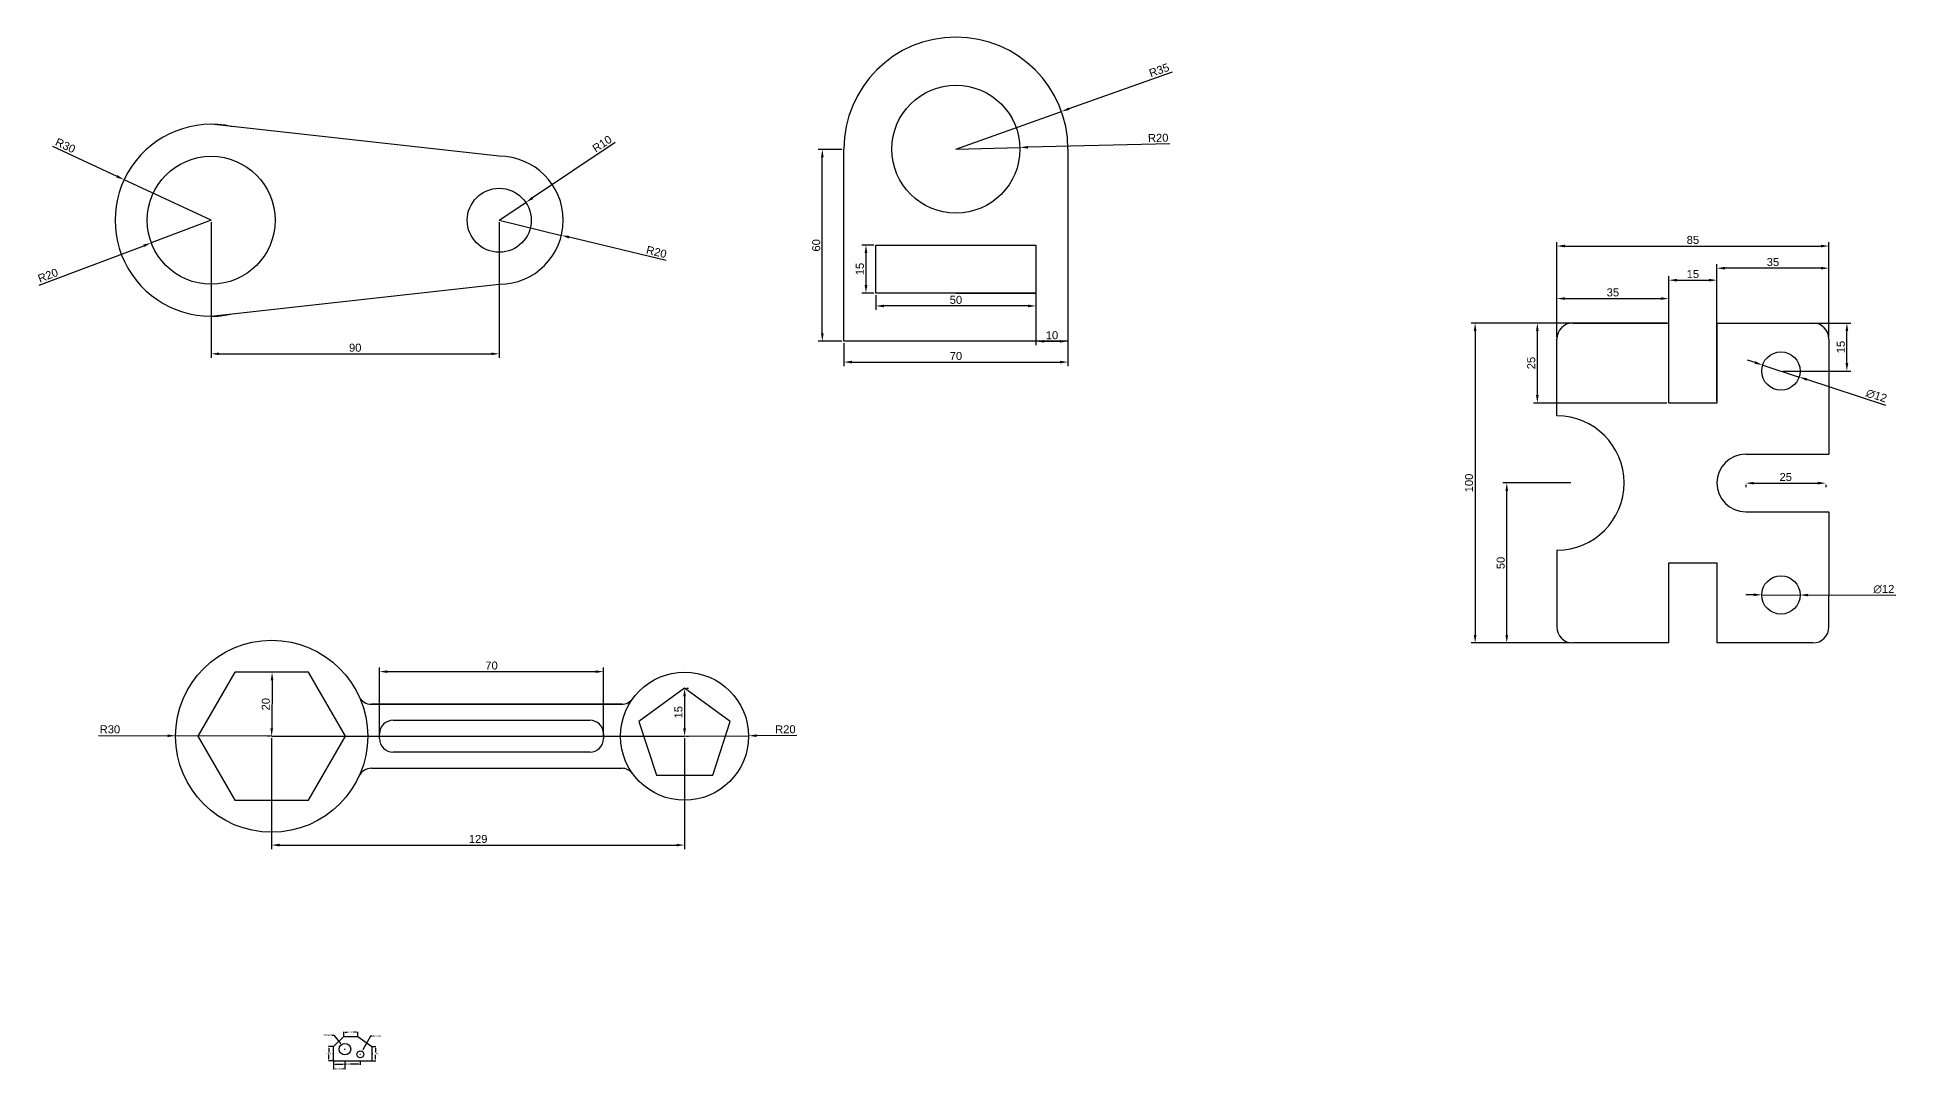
# Model space of a CAD drawing. Header units: millimetres. Extents: x 75 to 1605, y 28 to 751.
# Drawn here: x 75 to 656, y 28 to 351 of the extents above; entities that cross this region are included whole.
import ezdxf

# ---------------------------------------------------------------- set-up
doc = ezdxf.new("R2010")
doc.units = ezdxf.units.MM
doc.layers.get('0').update_dxf_attribs({"true_color": 0xc2ced6})
doc.styles.get("Standard").update_dxf_attribs({"font": 'arial.ttf'})
doc.dimstyles.new('ISO-25', dxfattribs={"dimtxt": 2.5, "dimasz": 2.5, "dimexe": 1.25, "dimexo": 0.625, "dimtad": 1, "dimtxsty": 'Standard', "dimcen": 2.5, "dimadec": 0, "dimazin": 0, "dimtfac": 1, "dimtmove": 0, "dimatfit": 3, "dimfxl": 1, "dimarcsym": 0})
doc.dimstyles.get("Standard").update_dxf_attribs({"dimtxt": 0.18, "dimasz": 0.18, "dimexe": 0.18, "dimexo": 0.0625, "dimgap": 0.09, "dimtad": 0, "dimtih": 1, "dimtoh": 1, "dimdec": 4, "dimzin": 0, "dimdsep": 46, "dimtxsty": 'Standard', "dimcen": 0.09, "dimadec": 0, "dimazin": 0, "dimtfac": 1, "dimtdec": 4, "dimtofl": 0, "dimtmove": 0, "dimatfit": 3, "dimfxl": 1, "dimtolj": 1, "dimtzin": 0, "dimarcsym": 0})

# ---------------------------------------------------------------- blocks, each defined once
blk = doc.blocks.new('*D13')
at = {"color": 0, "lineweight": -2, "transparency": 16777216}
for p, q in [((129.7, 293.34), (129.7, 250.97)), ((219.7, 293.34), (219.7, 250.97)), ((132.2, 252.22), (217.2, 252.22))]:
    blk.add_line(p, q, dxfattribs=at)
at = {"color": 0, "transparency": 16777216}
for points in [[(132.2, 252.63), (132.2, 251.8), (129.7, 252.22)], [(217.2, 252.63), (217.2, 251.8), (219.7, 252.22)]]:
    blk.add_solid(points, dxfattribs=at)
at = {"layer": 'Defpoints', "color": 0, "transparency": 16777216}
for p in [(129.7, 293.96), (219.7, 293.96), (219.7, 252.22)]:
    blk.add_point(p, dxfattribs=at)
at = {"color": 0, "transparency": 16777216, "insert": (174.7, 254.12), "char_height": 2.5, "attachment_point": 5}
blk.add_mtext('90', dxfattribs=at)
blk = doc.blocks.new('*D14')
at = {"color": 0, "lineweight": -2, "transparency": 16777216}
for p, q in [((80.09, 317.12), (100.25, 307.71)), ((129.7, 293.96), (102.51, 306.65))]:
    blk.add_line(p, q, dxfattribs=at)
at = {"color": 0, "transparency": 16777216}
blk.add_solid([(100.43, 308.09), (100.07, 307.33), (102.51, 306.65)], dxfattribs=at)
at = {"layer": 'Defpoints', "color": 0, "transparency": 16777216}
for p in [(102.51, 306.65), (129.7, 293.96)]:
    blk.add_point(p, dxfattribs=at)
at = {"color": 0, "transparency": 16777216, "insert": (84.17, 317.32), "char_height": 2.5, "attachment_point": 5, "rotation": 334.97541}
blk.add_mtext('R30', dxfattribs=at)
blk = doc.blocks.new('*D15')
at = {"color": 0, "lineweight": -2, "transparency": 16777216}
for p, q in [((129.7, 293.96), (110.99, 286.89)), ((76.01, 273.68), (108.65, 286.01))]:
    blk.add_line(p, q, dxfattribs=at)
at = {"color": 0, "transparency": 16777216}
blk.add_solid([(108.5, 286.4), (108.8, 285.62), (110.99, 286.89)], dxfattribs=at)
at = {"layer": 'Defpoints', "color": 0, "transparency": 16777216}
for p in [(129.7, 293.96), (110.99, 286.89)]:
    blk.add_point(p, dxfattribs=at)
at = {"color": 0, "transparency": 16777216, "insert": (78.71, 276.73), "char_height": 2.5, "attachment_point": 5, "rotation": 20.69533}
blk.add_mtext('R20', dxfattribs=at)
blk = doc.blocks.new('*D16')
at = {"color": 0, "lineweight": -2, "transparency": 16777216}
for p, q in [((255.9, 318.29), (230.07, 300.94)), ((219.7, 293.96), (228, 299.54))]:
    blk.add_line(p, q, dxfattribs=at)
at = {"color": 0, "transparency": 16777216}
blk.add_solid([(229.84, 301.28), (230.3, 300.59), (228, 299.54)], dxfattribs=at)
at = {"layer": 'Defpoints', "color": 0, "transparency": 16777216}
for p in [(228, 299.54), (219.7, 293.96)]:
    blk.add_point(p, dxfattribs=at)
at = {"color": 0, "transparency": 16777216, "insert": (251.84, 317.86), "char_height": 2.5, "attachment_point": 5, "rotation": 33.90662}
blk.add_mtext('R10', dxfattribs=at)
blk = doc.blocks.new('*D17')
at = {"color": 0, "lineweight": -2, "transparency": 16777216}
for p, q in [((219.7, 293.96), (239.14, 289.26)), ((271.87, 281.35), (241.57, 288.68))]:
    blk.add_line(p, q, dxfattribs=at)
at = {"color": 0, "transparency": 16777216}
blk.add_solid([(241.67, 289.08), (241.47, 288.27), (239.14, 289.26)], dxfattribs=at)
at = {"layer": 'Defpoints', "color": 0, "transparency": 16777216}
for p in [(219.7, 293.96), (239.14, 289.26)]:
    blk.add_point(p, dxfattribs=at)
at = {"color": 0, "transparency": 16777216, "insert": (268.81, 284.05), "char_height": 2.5, "attachment_point": 5, "rotation": 346.41504}
blk.add_mtext('R20', dxfattribs=at)
blk = doc.blocks.new('*D18')
at = {"color": 0, "lineweight": -2, "transparency": 16777216}
for p, q in [((326.75, 316.13), (319.39, 316.13)), ((320.64, 258.63), (320.64, 313.63)), ((326.75, 256.13), (319.39, 256.13))]:
    blk.add_line(p, q, dxfattribs=at)
at = {"color": 0, "transparency": 16777216}
for points in [[(320.23, 313.63), (321.06, 313.63), (320.64, 316.13)], [(320.23, 258.63), (321.06, 258.63), (320.64, 256.13)]]:
    blk.add_solid(points, dxfattribs=at)
at = {"layer": 'Defpoints', "color": 0, "transparency": 16777216}
for p in [(320.64, 316.13), (327.38, 316.13), (327.38, 256.13)]:
    blk.add_point(p, dxfattribs=at)
at = {"color": 0, "transparency": 16777216, "insert": (318.74, 286.13), "char_height": 2.5, "attachment_point": 5, "rotation": 90}
blk.add_mtext('60', dxfattribs=at)
blk = doc.blocks.new('*D19')
at = {"color": 0, "lineweight": -2, "transparency": 16777216}
for p, q in [((327.38, 255.51), (327.38, 248.38)), ((397.38, 255.51), (397.38, 248.38)), ((329.88, 249.63), (394.88, 249.63))]:
    blk.add_line(p, q, dxfattribs=at)
at = {"color": 0, "transparency": 16777216}
for points in [[(329.88, 250.05), (329.88, 249.22), (327.38, 249.63)], [(394.88, 250.05), (394.88, 249.22), (397.38, 249.63)]]:
    blk.add_solid(points, dxfattribs=at)
at = {"layer": 'Defpoints', "color": 0, "transparency": 16777216}
for p in [(327.38, 256.13), (397.38, 256.13), (397.38, 249.63)]:
    blk.add_point(p, dxfattribs=at)
at = {"color": 0, "transparency": 16777216, "insert": (362.38, 251.53), "char_height": 2.5, "attachment_point": 5}
blk.add_mtext('70', dxfattribs=at)
blk = doc.blocks.new('*D20')
at = {"color": 0, "lineweight": -2, "transparency": 16777216}
for p, q in [((336.75, 286.22), (333.02, 286.22)), ((334.27, 283.72), (334.27, 273.72)), ((336.75, 271.22), (333.02, 271.22))]:
    blk.add_line(p, q, dxfattribs=at)
at = {"color": 0, "transparency": 16777216}
for points in [[(333.85, 283.72), (334.69, 283.72), (334.27, 286.22)], [(333.85, 273.72), (334.69, 273.72), (334.27, 271.22)]]:
    blk.add_solid(points, dxfattribs=at)
at = {"layer": 'Defpoints', "color": 0, "transparency": 16777216}
for p in [(337.38, 286.22), (334.27, 271.22), (337.38, 271.22)]:
    blk.add_point(p, dxfattribs=at)
at = {"color": 0, "transparency": 16777216, "insert": (332.37, 278.72), "char_height": 2.5, "attachment_point": 5, "rotation": 90}
blk.add_mtext('15', dxfattribs=at)
blk = doc.blocks.new('*D21')
at = {"color": 0, "lineweight": -2, "transparency": 16777216}
for p, q in [((337.38, 270.59), (337.38, 265.93)), ((384.88, 267.18), (339.88, 267.18)), ((387.38, 270.59), (387.38, 265.93))]:
    blk.add_line(p, q, dxfattribs=at)
at = {"color": 0, "transparency": 16777216}
for points in [[(339.88, 267.6), (339.88, 266.76), (337.38, 267.18)], [(384.88, 267.6), (384.88, 266.76), (387.38, 267.18)]]:
    blk.add_solid(points, dxfattribs=at)
at = {"layer": 'Defpoints', "color": 0, "transparency": 16777216}
for p in [(337.38, 271.22), (337.38, 267.18), (387.38, 271.22)]:
    blk.add_point(p, dxfattribs=at)
at = {"color": 0, "transparency": 16777216, "insert": (362.38, 269.08), "char_height": 2.5, "attachment_point": 5}
blk.add_mtext('50', dxfattribs=at)
blk = doc.blocks.new('*D22')
at = {"color": 0, "lineweight": -2, "transparency": 16777216}
for p, q in [((387.38, 285.59), (387.38, 254.88)), ((397.38, 285.59), (397.38, 254.88)), ((389.88, 256.13), (394.88, 256.13))]:
    blk.add_line(p, q, dxfattribs=at)
at = {"color": 0, "transparency": 16777216}
for points in [[(389.88, 256.55), (389.88, 255.72), (387.38, 256.13)], [(394.88, 256.55), (394.88, 255.72), (397.38, 256.13)]]:
    blk.add_solid(points, dxfattribs=at)
at = {"layer": 'Defpoints', "color": 0, "transparency": 16777216}
for p in [(387.38, 286.22), (397.38, 286.22), (397.38, 256.13)]:
    blk.add_point(p, dxfattribs=at)
at = {"color": 0, "transparency": 16777216, "insert": (392.38, 258.03), "char_height": 2.5, "attachment_point": 5}
blk.add_mtext('10', dxfattribs=at)
blk = doc.blocks.new('*D23')
at = {"color": 0, "lineweight": -2, "transparency": 16777216}
for p, q in [((362.38, 316.22), (382.37, 316.72)), ((429.22, 317.91), (384.87, 316.79))]:
    blk.add_line(p, q, dxfattribs=at)
at = {"color": 0, "transparency": 16777216}
blk.add_solid([(384.86, 317.2), (384.88, 316.37), (382.37, 316.72)], dxfattribs=at)
at = {"layer": 'Defpoints', "color": 0, "transparency": 16777216}
for p in [(362.38, 316.22), (382.37, 316.72)]:
    blk.add_point(p, dxfattribs=at)
at = {"color": 0, "transparency": 16777216, "insert": (425.56, 319.72), "char_height": 2.5, "attachment_point": 5, "rotation": 1.44723}
blk.add_mtext('R20', dxfattribs=at)
blk = doc.blocks.new('*D24')
at = {"color": 0, "lineweight": -2, "transparency": 16777216}
for p, q in [((429.91, 340.32), (397.7, 328.82)), ((362.38, 316.22), (395.34, 327.98))]:
    blk.add_line(p, q, dxfattribs=at)
at = {"color": 0, "transparency": 16777216}
blk.add_solid([(397.56, 329.21), (397.84, 328.43), (395.34, 327.98)], dxfattribs=at)
at = {"layer": 'Defpoints', "color": 0, "transparency": 16777216}
for p in [(395.34, 327.98), (362.38, 316.22)]:
    blk.add_point(p, dxfattribs=at)
at = {"color": 0, "transparency": 16777216, "insert": (425.86, 340.89), "char_height": 2.5, "attachment_point": 5, "rotation": 19.6403}
blk.add_mtext('R35', dxfattribs=at)
blk = doc.blocks.new('*D63')
at = {"color": 0, "lineweight": -2, "transparency": 16777216}
for p, q in [((148.6, 132.04), (148.6, 97.39)), ((277.6, 132.04), (277.6, 97.39)), ((151.1, 98.64), (275.1, 98.64))]:
    blk.add_line(p, q, dxfattribs=at)
at = {"color": 0, "transparency": 16777216}
for points in [[(151.1, 99.06), (151.1, 98.22), (148.6, 98.64)], [(275.1, 99.06), (275.1, 98.22), (277.6, 98.64)]]:
    blk.add_solid(points, dxfattribs=at)
at = {"layer": 'Defpoints', "color": 0, "transparency": 16777216}
for p in [(148.6, 132.66), (277.6, 132.66), (277.6, 98.64)]:
    blk.add_point(p, dxfattribs=at)
at = {"color": 0, "transparency": 16777216, "insert": (213.1, 100.54), "char_height": 2.5, "attachment_point": 5}
blk.add_mtext('129', dxfattribs=at)
blk = doc.blocks.new('*D64')
at = {"color": 0, "lineweight": -2, "transparency": 16777216}
for p, q in [((278.22, 147.66), (278.85, 147.66)), ((277.6, 145.16), (277.6, 135.16)), ((278.22, 132.66), (278.85, 132.66))]:
    blk.add_line(p, q, dxfattribs=at)
at = {"color": 0, "transparency": 16777216}
for points in [[(277.18, 145.16), (278.02, 145.16), (277.6, 147.66)], [(277.18, 135.16), (278.02, 135.16), (277.6, 132.66)]]:
    blk.add_solid(points, dxfattribs=at)
at = {"layer": 'Defpoints', "color": 0, "transparency": 16777216}
for p in [(277.6, 147.66), (277.6, 132.66), (277.6, 132.66)]:
    blk.add_point(p, dxfattribs=at)
at = {"color": 0, "transparency": 16777216, "insert": (275.7, 140.16), "char_height": 2.5, "attachment_point": 5, "rotation": 90}
blk.add_mtext('15', dxfattribs=at)
blk = doc.blocks.new('*D65')
at = {"color": 0, "lineweight": -2, "transparency": 16777216}
for p, q in [((182.29, 133.29), (182.29, 154.11)), ((184.79, 152.86), (249.79, 152.86)), ((252.29, 133.29), (252.29, 154.11))]:
    blk.add_line(p, q, dxfattribs=at)
at = {"color": 0, "transparency": 16777216}
for points in [[(184.79, 153.28), (184.79, 152.44), (182.29, 152.86)], [(249.79, 153.28), (249.79, 152.44), (252.29, 152.86)]]:
    blk.add_solid(points, dxfattribs=at)
at = {"layer": 'Defpoints', "color": 0, "transparency": 16777216}
for p in [(252.29, 152.86), (182.29, 132.66), (252.29, 132.66)]:
    blk.add_point(p, dxfattribs=at)
at = {"color": 0, "transparency": 16777216, "insert": (217.29, 154.76), "char_height": 2.5, "attachment_point": 5}
blk.add_mtext('70', dxfattribs=at)
blk = doc.blocks.new('*D66')
at = {"color": 0, "lineweight": -2, "transparency": 16777216}
for p, q in [((148.11, 152.67), (147.48, 152.67)), ((148.72, 150.16), (148.62, 135.16)), ((147.97, 132.67), (147.35, 132.67))]:
    blk.add_line(p, q, dxfattribs=at)
at = {"color": 0, "transparency": 16777216}
for points in [[(148.3, 150.17), (149.13, 150.16), (148.73, 152.66)], [(148.2, 135.17), (149.03, 135.16), (148.6, 132.66)]]:
    blk.add_solid(points, dxfattribs=at)
at = {"layer": 'Defpoints', "color": 0, "transparency": 16777216}
for p in [(148.73, 152.66), (148.6, 132.66), (148.6, 132.66)]:
    blk.add_point(p, dxfattribs=at)
at = {"color": 0, "transparency": 16777216, "insert": (146.77, 142.68), "char_height": 2.5, "attachment_point": 5, "rotation": 89.61446}
blk.add_mtext('20', dxfattribs=at)
blk = doc.blocks.new('*D67')
at = {"color": 0, "lineweight": -2, "transparency": 16777216}
for p, q in [((94.47, 132.93), (116.1, 132.83)), ((148.6, 132.66), (118.6, 132.81))]:
    blk.add_line(p, q, dxfattribs=at)
at = {"color": 0, "transparency": 16777216}
blk.add_solid([(116.1, 133.24), (116.1, 132.41), (118.6, 132.81)], dxfattribs=at)
at = {"layer": 'Defpoints', "color": 0, "transparency": 16777216}
for p in [(118.6, 132.81), (148.6, 132.66)]:
    blk.add_point(p, dxfattribs=at)
at = {"color": 0, "transparency": 16777216, "insert": (98.08, 134.82), "char_height": 2.5, "attachment_point": 5, "rotation": 359.71402}
blk.add_mtext('R30', dxfattribs=at)
blk = doc.blocks.new('*D68')
at = {"color": 0, "lineweight": -2, "transparency": 16777216}
for p, q in [((277.6, 132.66), (297.6, 132.82)), ((312.72, 132.94), (300.1, 132.84))]:
    blk.add_line(p, q, dxfattribs=at)
at = {"color": 0, "transparency": 16777216}
blk.add_solid([(300.1, 133.26), (300.1, 132.43), (297.6, 132.82)], dxfattribs=at)
at = {"layer": 'Defpoints', "color": 0, "transparency": 16777216}
for p in [(277.6, 132.66), (297.6, 132.82)]:
    blk.add_point(p, dxfattribs=at)
at = {"color": 0, "transparency": 16777216, "insert": (309.09, 134.82), "char_height": 2.5, "attachment_point": 5, "rotation": 0.45859}
blk.add_mtext('R20', dxfattribs=at)
blk = doc.blocks.new('*D76')
at = {"color": 0, "lineweight": -2, "transparency": 16777216}
for p, q in [((167.84, 35.63), (166.31, 35.63)), ((166.49, 35.13), (166.49, 33.77)), ((167.84, 31.23), (166.31, 31.23)), ((166.49, 31.73), (166.49, 33.08))]:
    blk.add_line(p, q, dxfattribs=at)
at = {"color": 0, "transparency": 16777216}
for points in [[(166.4, 35.13), (166.57, 35.13), (166.49, 35.63)], [(166.4, 31.73), (166.57, 31.73), (166.49, 31.23)]]:
    blk.add_solid(points, dxfattribs=at)
at = {"layer": 'Defpoints', "color": 0, "transparency": 16777216}
for p in [(167.9, 35.63), (166.49, 31.23), (167.9, 31.23)]:
    blk.add_point(p, dxfattribs=at)
at = {"color": 0, "transparency": 16777216, "insert": (166.49, 33.43), "char_height": 0.5, "attachment_point": 5}
blk.add_mtext('\\A1;4.4000', dxfattribs=at)
blk = doc.blocks.new('*D77')
at = {"color": 0, "lineweight": -2, "transparency": 16777216}
for p, q in [((171.1, 38.89), (171.1, 40.3)), ((171.6, 40.12), (172.17, 40.12)), ((175, 40.12), (174.44, 40.12)), ((175.5, 38.89), (175.5, 40.3))]:
    blk.add_line(p, q, dxfattribs=at)
at = {"color": 0, "transparency": 16777216}
for points in [[(171.6, 40.2), (171.6, 40.03), (171.1, 40.12)], [(175, 40.2), (175, 40.03), (175.5, 40.12)]]:
    blk.add_solid(points, dxfattribs=at)
at = {"layer": 'Defpoints', "color": 0, "transparency": 16777216}
for p in [(171.1, 38.83), (175.5, 40.12), (175.5, 38.83)]:
    blk.add_point(p, dxfattribs=at)
at = {"color": 0, "transparency": 16777216, "insert": (173.3, 40.12), "char_height": 0.5, "attachment_point": 5}
blk.add_mtext('\\A1;4.4000', dxfattribs=at)
blk = doc.blocks.new('*D78')
at = {"color": 0, "lineweight": -2, "transparency": 16777216}
for p, q in [((167.9, 31.16), (167.9, 28.52)), ((171.5, 31.16), (171.5, 28.52)), ((168.4, 28.7), (168.58, 28.7)), ((171, 28.7), (170.83, 28.7))]:
    blk.add_line(p, q, dxfattribs=at)
at = {"color": 0, "transparency": 16777216}
for points in [[(168.4, 28.79), (168.4, 28.62), (167.9, 28.7)], [(171, 28.79), (171, 28.62), (171.5, 28.7)]]:
    blk.add_solid(points, dxfattribs=at)
at = {"layer": 'Defpoints', "color": 0, "transparency": 16777216}
for p in [(167.9, 31.23), (171.5, 31.23), (171.5, 28.7)]:
    blk.add_point(p, dxfattribs=at)
at = {"color": 0, "transparency": 16777216, "insert": (169.7, 28.7), "char_height": 0.5, "attachment_point": 5}
blk.add_mtext('\\A1;3.6000', dxfattribs=at)
blk = doc.blocks.new('*D79')
at = {"color": 0, "lineweight": -2, "transparency": 16777216}
for p, q in [((167.9, 31.16), (167.9, 29.98)), ((168.4, 30.16), (170.98, 30.16)), ((175.8, 30.16), (173.23, 30.16)), ((176.3, 31.16), (176.3, 29.98))]:
    blk.add_line(p, q, dxfattribs=at)
at = {"color": 0, "transparency": 16777216}
for points in [[(168.4, 30.24), (168.4, 30.07), (167.9, 30.16)], [(175.8, 30.24), (175.8, 30.07), (176.3, 30.16)]]:
    blk.add_solid(points, dxfattribs=at)
at = {"layer": 'Defpoints', "color": 0, "transparency": 16777216}
for p in [(167.9, 31.23), (176.3, 31.23), (176.3, 30.16)]:
    blk.add_point(p, dxfattribs=at)
at = {"color": 0, "transparency": 16777216, "insert": (172.1, 30.16), "char_height": 0.5, "attachment_point": 5}
blk.add_mtext('\\A1;8.4000', dxfattribs=at)
blk = doc.blocks.new('*D80')
at = {"color": 0, "lineweight": -2, "transparency": 16777216}
for p, q in [((179.97, 35.63), (181.19, 35.63)), ((181.01, 35.13), (181.01, 33.77)), ((179.97, 31.23), (181.19, 31.23)), ((181.01, 31.73), (181.01, 33.08))]:
    blk.add_line(p, q, dxfattribs=at)
at = {"color": 0, "transparency": 16777216}
for points in [[(180.93, 35.13), (181.09, 35.13), (181.01, 35.63)], [(180.93, 31.73), (181.09, 31.73), (181.01, 31.23)]]:
    blk.add_solid(points, dxfattribs=at)
at = {"layer": 'Defpoints', "color": 0, "transparency": 16777216}
for p in [(179.9, 35.63), (179.9, 31.23), (181.01, 31.23)]:
    blk.add_point(p, dxfattribs=at)
at = {"color": 0, "transparency": 16777216, "insert": (181.01, 33.43), "char_height": 0.5, "attachment_point": 5}
blk.add_mtext('\\A1;4.4000', dxfattribs=at)
blk = doc.blocks.new('*D81')
at = {"color": 0, "lineweight": -2, "transparency": 16777216}
for p, q in [((167.54, 39.2), (168.04, 39.2)), ((168.04, 39.2), (170.08, 36.63)), ((171.5, 34.74), (171.5, 34.92)), ((171.41, 34.83), (171.59, 34.83))]:
    blk.add_line(p, q, dxfattribs=at)
at = {"color": 0, "transparency": 16777216}
blk.add_solid([(170.14, 36.68), (170.01, 36.58), (170.39, 36.24)], dxfattribs=at)
at = {"layer": 'Defpoints', "color": 0, "transparency": 16777216}
for p in [(170.39, 36.24), (172.62, 33.42)]:
    blk.add_point(p, dxfattribs=at)
at = {"color": 0, "transparency": 16777216, "insert": (166.14, 39.2), "char_height": 0.5, "attachment_point": 5}
blk.add_mtext('\\A1;∅3.6000', dxfattribs=at)
blk = doc.blocks.new('*D82')
at = {"color": 0, "lineweight": -2, "transparency": 16777216}
for p, q in [((179.52, 38.92), (177.07, 34.58)), ((180.02, 38.92), (179.52, 38.92)), ((176.21, 33.23), (176.39, 33.23)), ((176.3, 33.14), (176.3, 33.32))]:
    blk.add_line(p, q, dxfattribs=at)
at = {"color": 0, "transparency": 16777216}
blk.add_solid([(177, 34.62), (177.14, 34.53), (176.82, 34.14)], dxfattribs=at)
at = {"layer": 'Defpoints', "color": 0, "transparency": 16777216}
for p in [(175.79, 32.31), (176.82, 34.14)]:
    blk.add_point(p, dxfattribs=at)
at = {"color": 0, "transparency": 16777216, "insert": (181.42, 38.92), "char_height": 0.5, "attachment_point": 5}
blk.add_mtext('\\A1;∅2.1000', dxfattribs=at)
blk = doc.blocks.new('*D94')
at = {"color": 0, "lineweight": -2, "transparency": 16777216}
for p, q in [((584.49, 261.84), (542.77, 261.84)), ((544.02, 239.34), (544.02, 259.34)), ((584.49, 236.84), (542.77, 236.84))]:
    blk.add_line(p, q, dxfattribs=at)
at = {"color": 0, "transparency": 16777216}
for points in [[(543.6, 259.34), (544.44, 259.34), (544.02, 261.84)], [(543.6, 239.34), (544.44, 239.34), (544.02, 236.84)]]:
    blk.add_solid(points, dxfattribs=at)
at = {"layer": 'Defpoints', "color": 0, "transparency": 16777216}
for p in [(544.02, 261.84), (585.12, 261.84), (585.12, 236.84)]:
    blk.add_point(p, dxfattribs=at)
at = {"color": 0, "transparency": 16777216, "insert": (542.12, 249.34), "char_height": 2.5, "attachment_point": 5, "rotation": 90}
blk.add_mtext('25', dxfattribs=at)
blk = doc.blocks.new('*D95')
at = {"color": 0, "lineweight": -2, "transparency": 16777216}
for p, q in [((550.12, 257.46), (550.12, 270.74)), ((552.62, 269.49), (582.62, 269.49)), ((585.12, 257.46), (585.12, 270.74))]:
    blk.add_line(p, q, dxfattribs=at)
at = {"color": 0, "transparency": 16777216}
for points in [[(552.62, 269.91), (552.62, 269.08), (550.12, 269.49)], [(582.62, 269.91), (582.62, 269.08), (585.12, 269.49)]]:
    blk.add_solid(points, dxfattribs=at)
at = {"layer": 'Defpoints', "color": 0, "transparency": 16777216}
for p in [(585.12, 269.49), (550.12, 256.84), (585.12, 256.84)]:
    blk.add_point(p, dxfattribs=at)
at = {"color": 0, "transparency": 16777216, "insert": (567.62, 271.4), "char_height": 2.5, "attachment_point": 5}
blk.add_mtext('35', dxfattribs=at)
blk = doc.blocks.new('*D96')
at = {"color": 0, "lineweight": -2, "transparency": 16777216}
for p, q in [((585.12, 237.46), (585.12, 276.49)), ((587.62, 275.24), (597.62, 275.24)), ((600.12, 237.46), (600.12, 276.49))]:
    blk.add_line(p, q, dxfattribs=at)
at = {"color": 0, "transparency": 16777216}
for points in [[(587.62, 275.66), (587.62, 274.82), (585.12, 275.24)], [(597.62, 275.66), (597.62, 274.82), (600.12, 275.24)]]:
    blk.add_solid(points, dxfattribs=at)
at = {"layer": 'Defpoints', "color": 0, "transparency": 16777216}
for p in [(600.12, 275.24), (585.12, 236.84), (600.12, 236.84)]:
    blk.add_point(p, dxfattribs=at)
at = {"color": 0, "transparency": 16777216, "insert": (592.62, 277.14), "char_height": 2.5, "attachment_point": 5}
blk.add_mtext('15', dxfattribs=at)
blk = doc.blocks.new('*D97')
at = {"color": 0, "lineweight": -2, "transparency": 16777216}
for p, q in [((600.12, 257.46), (600.12, 280.24)), ((632.62, 278.99), (602.62, 278.99)), ((635.12, 257.46), (635.12, 280.24))]:
    blk.add_line(p, q, dxfattribs=at)
at = {"color": 0, "transparency": 16777216}
for points in [[(602.62, 279.41), (602.62, 278.57), (600.12, 278.99)], [(632.62, 279.41), (632.62, 278.57), (635.12, 278.99)]]:
    blk.add_solid(points, dxfattribs=at)
at = {"layer": 'Defpoints', "color": 0, "transparency": 16777216}
for p in [(600.12, 278.99), (600.12, 256.84), (635.12, 256.84)]:
    blk.add_point(p, dxfattribs=at)
at = {"color": 0, "transparency": 16777216, "insert": (617.62, 280.89), "char_height": 2.5, "attachment_point": 5}
blk.add_mtext('35', dxfattribs=at)
blk = doc.blocks.new('*D98')
at = {"color": 0, "lineweight": -2, "transparency": 16777216}
for p, q in [((620.74, 261.84), (641.98, 261.84)), ((640.73, 249.34), (640.73, 259.34)), ((620.74, 246.84), (641.98, 246.84))]:
    blk.add_line(p, q, dxfattribs=at)
at = {"color": 0, "transparency": 16777216}
for points in [[(640.31, 259.34), (641.15, 259.34), (640.73, 261.84)], [(640.31, 249.34), (641.15, 249.34), (640.73, 246.84)]]:
    blk.add_solid(points, dxfattribs=at)
at = {"layer": 'Defpoints', "color": 0, "transparency": 16777216}
for p in [(620.12, 261.84), (640.73, 261.84), (620.12, 246.84)]:
    blk.add_point(p, dxfattribs=at)
at = {"color": 0, "transparency": 16777216, "insert": (638.83, 254.34), "char_height": 2.5, "attachment_point": 5, "rotation": 90}
blk.add_mtext('15', dxfattribs=at)
blk = doc.blocks.new('*D99')
at = {"color": 0, "lineweight": -2, "transparency": 16777216}
for p, q in [((550.12, 257.46), (550.12, 287.16)), ((552.62, 285.91), (632.62, 285.91)), ((635.12, 257.46), (635.12, 287.16))]:
    blk.add_line(p, q, dxfattribs=at)
at = {"color": 0, "transparency": 16777216}
for points in [[(552.62, 286.33), (552.62, 285.49), (550.12, 285.91)], [(632.62, 286.33), (632.62, 285.49), (635.12, 285.91)]]:
    blk.add_solid(points, dxfattribs=at)
at = {"layer": 'Defpoints', "color": 0, "transparency": 16777216}
for p in [(635.12, 285.91), (550.12, 256.84), (635.12, 256.84)]:
    blk.add_point(p, dxfattribs=at)
at = {"color": 0, "transparency": 16777216, "insert": (592.62, 287.81), "char_height": 2.5, "attachment_point": 5}
blk.add_mtext('85', dxfattribs=at)
blk = doc.blocks.new('*D100')
at = {"color": 0, "lineweight": -2, "transparency": 16777216}
for p, q in [((609.12, 211.21), (609.12, 210.54)), ((611.62, 211.79), (631.62, 211.79)), ((634.12, 211.21), (634.12, 210.54))]:
    blk.add_line(p, q, dxfattribs=at)
at = {"color": 0, "transparency": 16777216}
for points in [[(611.62, 212.21), (611.62, 211.37), (609.12, 211.79)], [(631.62, 212.21), (631.62, 211.37), (634.12, 211.79)]]:
    blk.add_solid(points, dxfattribs=at)
at = {"layer": 'Defpoints', "color": 0, "transparency": 16777216}
for p in [(609.12, 211.84), (634.12, 211.84), (634.12, 211.79)]:
    blk.add_point(p, dxfattribs=at)
at = {"color": 0, "transparency": 16777216, "insert": (621.62, 213.69), "char_height": 2.5, "attachment_point": 5}
blk.add_mtext('25', dxfattribs=at)
blk = doc.blocks.new('*D101')
at = {"color": 0, "lineweight": -2, "transparency": 16777216}
for p, q in [((554.49, 211.84), (533.22, 211.84)), ((534.47, 164.34), (534.47, 209.34)), ((554.49, 161.84), (533.22, 161.84))]:
    blk.add_line(p, q, dxfattribs=at)
at = {"color": 0, "transparency": 16777216}
for points in [[(534.06, 209.34), (534.89, 209.34), (534.47, 211.84)], [(534.06, 164.34), (534.89, 164.34), (534.47, 161.84)]]:
    blk.add_solid(points, dxfattribs=at)
at = {"layer": 'Defpoints', "color": 0, "transparency": 16777216}
for p in [(534.47, 211.84), (555.12, 211.84), (555.12, 161.84)]:
    blk.add_point(p, dxfattribs=at)
at = {"color": 0, "transparency": 16777216, "insert": (532.57, 186.84), "char_height": 2.5, "attachment_point": 5, "rotation": 90}
blk.add_mtext('50', dxfattribs=at)
blk = doc.blocks.new('*D102')
at = {"color": 0, "lineweight": -2, "transparency": 16777216}
for p, q in [((554.49, 261.84), (523.33, 261.84)), ((524.58, 259.34), (524.58, 164.34)), ((554.49, 161.84), (523.33, 161.84))]:
    blk.add_line(p, q, dxfattribs=at)
at = {"color": 0, "transparency": 16777216}
for points in [[(524.16, 259.34), (525, 259.34), (524.58, 261.84)], [(524.16, 164.34), (525, 164.34), (524.58, 161.84)]]:
    blk.add_solid(points, dxfattribs=at)
at = {"layer": 'Defpoints', "color": 0, "transparency": 16777216}
for p in [(555.12, 261.84), (524.58, 161.84), (555.12, 161.84)]:
    blk.add_point(p, dxfattribs=at)
at = {"color": 0, "transparency": 16777216, "insert": (522.68, 211.84), "char_height": 2.5, "attachment_point": 5, "rotation": 90}
blk.add_mtext('100', dxfattribs=at)
blk = doc.blocks.new('*D103')
at = {"color": 0, "lineweight": -2, "transparency": 16777216}
for p, q in [((611.62, 176.88), (609.12, 176.89)), ((614.12, 176.87), (626.12, 176.81)), ((656.01, 176.65), (628.62, 176.79))]:
    blk.add_line(p, q, dxfattribs=at)
at = {"color": 0, "transparency": 16777216}
for points in [[(611.62, 177.3), (611.61, 176.46), (614.12, 176.87)], [(628.62, 177.21), (628.61, 176.38), (626.12, 176.81)]]:
    blk.add_solid(points, dxfattribs=at)
at = {"layer": 'Defpoints', "color": 0, "transparency": 16777216}
for p in [(614.12, 176.87), (626.12, 176.81)]:
    blk.add_point(p, dxfattribs=at)
at = {"color": 0, "transparency": 16777216, "insert": (652.26, 178.64), "char_height": 2.5, "attachment_point": 5, "rotation": 359.70215}
blk.add_mtext('∅12', dxfattribs=at)
blk = doc.blocks.new('*D104')
at = {"color": 0, "lineweight": -2, "transparency": 16777216}
for p, q in [((612.04, 249.49), (609.66, 250.26)), ((614.42, 248.71), (625.82, 244.97)), ((652.93, 236.08), (628.19, 244.19))]:
    blk.add_line(p, q, dxfattribs=at)
at = {"color": 0, "transparency": 16777216}
for points in [[(612.17, 249.88), (611.91, 249.09), (614.42, 248.71)], [(628.32, 244.59), (628.06, 243.79), (625.82, 244.97)]]:
    blk.add_solid(points, dxfattribs=at)
at = {"layer": 'Defpoints', "color": 0, "transparency": 16777216}
for p in [(614.42, 248.71), (625.82, 244.97)]:
    blk.add_point(p, dxfattribs=at)
at = {"color": 0, "transparency": 16777216, "insert": (649.97, 239.12), "char_height": 2.5, "attachment_point": 5, "rotation": 341.84813}
blk.add_mtext('∅12', dxfattribs=at)

msp = doc.modelspace()

# ---------------------------------------------------------------- linework, layer by layer
for p, q in [((219.69818, 313.96211), (129.69818, 323.96211)), ((327.37907, 256.1328), (327.37907, 316.21679)), ((397.37907, 316.21679), (397.37907, 256.1328)), ((337.37907, 271.21679), (337.37907, 286.21679)), ((337.37907, 286.21679), (387.37907, 286.21679)), ((387.37907, 286.21679), (387.37907, 271.21679)), ((129.69818, 263.96211), (219.69818, 273.96211)), ((387.37907, 271.21679), (337.37907, 271.21679)), ((362.37907, 271.21679), (343.63001, 271.21679)), ((362.37907, 271.21679), (387.37907, 271.21679)), ((555.11666, 261.83737), (585.11666, 261.83737)), ((585.11666, 236.83737), (585.11666, 261.83737)), ((600.11666, 261.83737), (630.11666, 261.83737)), ((600.11666, 261.83737), (600.11666, 236.83737)), ((397.37907, 256.1328), (327.37907, 256.1328)), ((550.11666, 232.83737), (550.11666, 256.83737)), ((635.11666, 256.83737), (635.11666, 246.83737)), ((635.11666, 246.83737), (635.11666, 220.83737)), ((600.11666, 236.83737), (585.11666, 236.83737)), ((609.11666, 220.83737), (635.11666, 220.83737)), ((609.11666, 211.83737), (609.11666, 211.83737)), ((609.11666, 202.83737), (635.11666, 202.83737)), ((635.11666, 202.83737), (635.11666, 176.83737)), ((550.11666, 190.83737), (550.11666, 166.83737)), ((585.11666, 161.83737), (585.11666, 186.83737)), ((585.11666, 186.83737), (600.11666, 186.83737)), ((600.11666, 186.83737), (600.11666, 161.83737)), ((635.11666, 166.83737), (635.11666, 176.83737)), ((585.11666, 161.83737), (555.11666, 161.83737)), ((630.11666, 161.83737), (600.11666, 161.83737)), ((257.95791, 142.66309), (179.77054, 142.66309)), ((179.77054, 142.66309), (257.95791, 142.66309)), ((186.57984, 137.66309), (247.99924, 137.66309)), ((252.28954, 132.66309), (252.28954, 137.66309)), ((148.59985, 132.66309), (277.59985, 132.66309)), ((182.28954, 131.95339), (182.28954, 133.3728)), ((182.28954, 132.66309), (252.28954, 132.66309)), ((252.28954, 133.3728), (252.28954, 131.95339)), ((179.77054, 122.66309), (257.95791, 122.66309)), ((247.99924, 127.66309), (186.57984, 127.66309)), ((171.10492, 38.82648), (167.90492, 35.62648)), ((167.90492, 31.22648), (167.90492, 35.62648)), ((171.10492, 38.82648), (175.50492, 38.82648)), ((175.50492, 38.82648), (179.90492, 35.62648)), ((179.90492, 35.62648), (179.90492, 31.22648)), ((167.90492, 31.22648), (179.90492, 31.22648)), ((167.90492, 31.22648), (171.50492, 31.22648))]:
    msp.add_line(p, q)
for points in [[(137.05284, 152.66309), (125.50584, 132.66309), (137.05284, 112.66309), (160.14686, 112.66309), (171.69386, 132.66309), (160.14686, 152.66309)], [(277.59985, 147.66309), (263.334, 137.29835), (268.78307, 120.52784), (286.41663, 120.52784), (291.8657, 137.29835)]]:
    msp.add_lwpolyline(points, close=True)
for centre, radius in [((362.37907, 316.21679), 20), ((129.69818, 293.96211), 20), ((219.69818, 293.96211), 10), ((620.11666, 246.83737), 6), ((620.11666, 176.83737), 6), ((148.59985, 132.66309), 30), ((277.59985, 132.66309), 20), ((171.50492, 34.82648), 1.8), ((176.30492, 33.22648), 1.05)]:
    msp.add_circle(centre, radius)
for centre, radius, start, end in [((362.37907, 316.21679), 35, 0, 180), ((129.69818, 293.96211), 30, 77.31961651, 282.68038349), ((219.69818, 293.96211), 20, 270, 90), ((555.11666, 256.83737), 5, 90, 180), ((630.11666, 256.83737), 5, 0, 90), ((550.11666, 211.83737), 21, 270, 90), ((609.11666, 211.83737), 9, 90, 270), ((555.11666, 166.83737), 5, 180, 270), ((630.11666, 166.83737), 5, 270, 0), ((179.77054, 146.95339), 4.2903, 204.62923513, 270), ((257.95791, 146.95339), 4.2903, 270, 323.96261325), ((186.57984, 133.3728), 4.2903, 90, 180), ((247.99924, 133.3728), 4.2903, 0, 90), ((186.57984, 131.95339), 4.2903, 180, 270), ((247.99924, 131.95339), 4.2903, 270, 0), ((179.77054, 118.3728), 4.2903, 90, 155.37076487), ((257.95791, 118.3728), 4.2903, 36.03738675, 90)]:
    msp.add_arc(centre, radius, start, end)

# ---------------------------------------------------------------- dimensions: what is measured, and where the dimension line sits
for center, mpoint, picture, middle in [((362.37907, 316.21679), (395.34281, 327.98078), '*D24', (426.50388, 339.10144)), ((129.69818, 293.96211), (102.51439, 306.65233), '*D14', (83.36374, 315.59242)), ((219.69818, 293.96211), (227.99766, 299.54052), '*D16', (252.90216, 316.27983)), ((362.37907, 316.21679), (382.37269, 316.72191), '*D23', (425.61008, 317.81427)), ((129.69818, 293.96211), (110.98872, 286.89414), '*D15', (79.38083, 274.95346)), ((219.69818, 293.96211), (239.13863, 289.26437), '*D17', (268.36448, 282.20202)), ((148.59985, 132.66309), (118.60022, 132.81284), '*D67', (98.07308, 132.91529)), ((277.59985, 132.66309), (297.59921, 132.82317), '*D68', (309.10846, 132.91529))]:
    dim = msp.add_radius_dim(center=center, mpoint=mpoint, dimstyle='ISO-25')
    dim.commit()
    dim.dimension.update_dxf_attribs({"geometry": picture, "text_midpoint": middle, "dimtype": 164})
for base, p1, p2, picture, middle in [((320.64323, 316.1328), (327.37907, 256.1328), (327.37907, 316.1328), '*D18', (318.7418, 286.1328)), ((334.26852, 271.21679), (337.37907, 286.21679), (337.37907, 271.21679), '*D20', (332.36708, 278.71679)), ((524.58059, 161.83737), (555.11666, 261.83737), (555.11666, 161.83737), '*D102', (522.67916, 211.83737)), ((544.01886, 261.83737), (585.11666, 236.83737), (585.11666, 261.83737), '*D94', (542.11742, 249.33737)), ((640.73017, 261.83737), (620.11666, 246.83737), (620.11666, 261.83737), '*D98', (638.82874, 254.33737)), ((534.4743, 211.83737), (555.11666, 161.83737), (555.11666, 211.83737), '*D101', (532.57287, 186.83737)), ((277.59985, 132.66309), (277.59985, 147.66309), (277.59985, 132.66309), '*D64', (275.69842, 140.16309))]:
    dim = msp.add_linear_dim(base=base, p1=p1, p2=p2, angle=90, dimstyle='ISO-25')
    dim.commit()
    dim.dimension.update_dxf_attribs({"geometry": picture, "text_midpoint": middle})
for base, p1, p2, picture, middle in [((219.69818, 252.21566), (129.69818, 293.96211), (219.69818, 293.96211), '*D13', (174.69818, 254.11709)), ((397.37907, 256.1328), (387.37907, 286.21679), (397.37907, 286.21679), '*D22', (392.37907, 258.03423)), ((635.11666, 285.90968), (550.11666, 256.83737), (635.11666, 256.83737), '*D99', (592.61666, 287.81111)), ((600.11666, 275.24003), (585.11666, 236.83737), (600.11666, 236.83737), '*D96', (592.61666, 277.14147)), ((600.11666, 278.99003), (635.11666, 256.83737), (600.11666, 256.83737), '*D97', (617.61666, 280.89232)), ((585.11666, 269.49483), (550.11666, 256.83737), (585.11666, 256.83737), '*D95', (567.61666, 271.39712)), ((337.37907, 267.17885), (387.37907, 271.21679), (337.37907, 271.21679), '*D21', (362.37907, 269.08028)), ((397.37907, 249.63211), (327.37907, 256.1328), (397.37907, 256.1328), '*D19', (362.37907, 251.53355)), ((634.11666, 211.79065), (609.11666, 211.83737), (634.11666, 211.83737), '*D100', (621.61666, 213.69208)), ((252.28954, 152.85896), (182.28954, 132.66309), (252.28954, 132.66309), '*D65', (217.28954, 154.76039)), ((277.59985, 98.64057), (148.59985, 132.66309), (277.59985, 132.66309), '*D63', (213.09985, 100.542))]:
    dim = msp.add_linear_dim(base=base, p1=p1, p2=p2, dimstyle='ISO-25')
    dim.commit()
    dim.dimension.update_dxf_attribs({"geometry": picture, "text_midpoint": middle})
for p1, p2, picture, middle in [((614.41526, 248.70659), (625.81807, 244.96815), '*D104', (649.35527, 237.25141)), ((614.11674, 176.86856), (626.11658, 176.80618), '*D103', (652.25199, 176.67031))]:
    dim = msp.add_diameter_dim_2p(p1=p1, p2=p2, dimstyle='ISO-25')
    dim.commit()
    dim.dimension.update_dxf_attribs({"geometry": picture, "text_midpoint": middle, "dimtype": 163})
dim = msp.add_aligned_dim(p1=(148.73443, 152.66309), p2=(148.59985, 132.66309), distance=0, dimstyle='ISO-25')
dim.commit()
dim.dimension.update_dxf_attribs({"geometry": '*D66', "text_midpoint": (146.76575, 142.67589)})
for p1, p2, picture, middle in [((172.62315, 33.41595), (170.3867, 36.237), '*D81', (166.13837, 39.20041)), ((175.78785, 32.31262), (176.822, 34.14033), '*D82', (181.42304, 38.91582))]:
    dim = msp.add_diameter_dim_2p(p1=p1, p2=p2, dimstyle='Standard', override={"dimtxt": 0.5, "dimasz": 0.5})
    dim.commit()
    dim.dimension.update_dxf_attribs({"geometry": picture, "text_midpoint": middle, "dimtype": 163})
for base, p1, p2, picture, middle in [((166.48683, 31.22648), (167.90492, 35.62648), (167.90492, 31.22648), '*D76', (166.48683, 33.42648)), ((181.01129, 31.22648), (179.90492, 35.62648), (179.90492, 31.22648), '*D80', (181.01129, 33.42648))]:
    dim = msp.add_linear_dim(base=base, p1=p1, p2=p2, angle=90, dimstyle='Standard', override={"dimtxt": 0.5, "dimasz": 0.5})
    dim.commit()
    dim.dimension.update_dxf_attribs({"geometry": picture, "text_midpoint": middle})
for base, p1, p2, picture, middle in [((175.50492, 40.11743), (171.10492, 38.82648), (175.50492, 38.82648), '*D77', (173.30492, 40.11743)), ((171.50492, 28.70219), (167.90492, 31.22648), (171.50492, 31.22648), '*D78', (169.70492, 28.70219)), ((176.30492, 30.15676), (167.90492, 31.22648), (176.30492, 31.22648), '*D79', (172.10492, 30.15676))]:
    dim = msp.add_linear_dim(base=base, p1=p1, p2=p2, dimstyle='Standard', override={"dimtxt": 0.5, "dimasz": 0.5})
    dim.commit()
    dim.dimension.update_dxf_attribs({"geometry": picture, "text_midpoint": middle})

doc.saveas('drawing.dxf')
